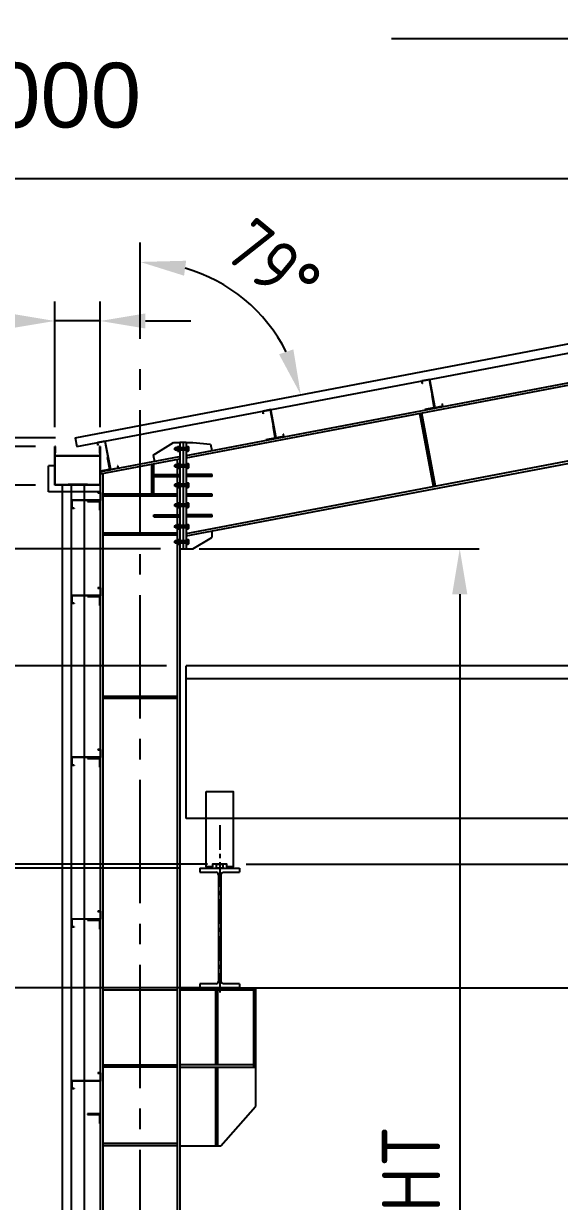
# Model space of a CAD drawing. Header units: millimetres. Extents: x -1055 to 11244, y -20673 to 2560.
# Drawn here: x -879 to -837.6, y 2341.5 to 2432.5 of the extents above; entities that cross this region are included whole.
import ezdxf
from ezdxf.enums import TextEntityAlignment as Align

# ---------------------------------------------------------------- set-up
doc = ezdxf.new("R2010")
doc.units = ezdxf.units.MM
doc.linetypes.add('CENTER2', pattern=[28.575, 19.05, -3.175, 3.175, -3.175])
doc.linetypes.add('PHANTOM2', pattern=[31.75, 15.875, -3.175, 3.175, -3.175, 3.175, -3.175])
doc.layers.add('MAIN-1', color=7, linetype='Continuous')
doc.layers.add('MAIN-2', color=7, linetype='Continuous')
doc.styles.add('ACISOTS', font='isocp.shx')
doc.styles.get("Standard").update_dxf_attribs({"font": 'arial.ttf'})
doc.dimstyles.new('ISO-25', dxfattribs={"dimtxt": 4, "dimasz": 3.5, "dimexe": 1.5, "dimexo": 1.5, "dimgap": 1.5, "dimtad": 1, "dimtxsty": 'Standard', "dimcen": 0, "dimadec": 0, "dimazin": 0, "dimtfac": 1, "dimtmove": 0, "dimatfit": 3, "dimfxl": 1, "dimarcsym": 0})

# ---------------------------------------------------------------- blocks, each defined once
blk = doc.blocks.new('*D27958')
at = {"color": 0, "lineweight": -2}
for p, q in [((-771.496, 2420.492), (-993.363, 2420.492)), ((-991.863, 2253.992), (-991.863, 2416.992)), ((-889.496, 2250.492), (-993.363, 2250.492))]:
    blk.add_line(p, q, dxfattribs=at)
at = {"color": 0}
for points in [[(-991.279, 2416.992), (-992.446, 2416.992), (-991.863, 2420.492)], [(-992.446, 2253.992), (-991.279, 2253.992), (-991.863, 2250.492)]]:
    blk.add_solid(points, dxfattribs=at)
at = {"layer": 'Defpoints', "color": 0}
for p in [(-991.863, 2420.492), (-769.996, 2420.492), (-887.996, 2250.492)]:
    blk.add_point(p, dxfattribs=at)
at = {"color": 0, "insert": (-995.613, 2335.576), "char_height": 4.5, "attachment_point": 5, "rotation": 90, "style": 'ACISOTS'}
blk.add_mtext('17000', dxfattribs=at)
blk = doc.blocks.new('*D27959')
at = {"color": 0, "lineweight": -2}
for p, q in [((-862.596, 2357.962), (-908.351, 2357.962)), ((-906.851, 2354.462), (-906.851, 2253.992)), ((-889.496, 2250.492), (-908.351, 2250.492))]:
    blk.add_line(p, q, dxfattribs=at)
at = {"color": 0}
for points in [[(-906.268, 2354.462), (-907.435, 2354.462), (-906.851, 2357.962)], [(-907.435, 2253.992), (-906.268, 2253.992), (-906.851, 2250.492)]]:
    blk.add_solid(points, dxfattribs=at)
at = {"layer": 'Defpoints', "color": 0}
for p in [(-861.096, 2357.962), (-906.851, 2250.492), (-887.996, 2250.492)]:
    blk.add_point(p, dxfattribs=at)
at = {"color": 0, "insert": (-910.601, 2309.249), "char_height": 4.5, "attachment_point": 5, "rotation": 90, "style": 'ACISOTS'}
blk.add_mtext('10747 TOP OF CRANE BRACKET', dxfattribs=at)
blk = doc.blocks.new('*D27962')
at = {"color": 0, "lineweight": -2}
blk.add_line((-869.996, 2408.124), (-869.996, 2415.574), dxfattribs=at)
blk.add_arc((-869.996, 2401.451), 12.623, 26.71865, 74.06204, dxfattribs=at)
at = {"color": 0}
for points in [[(-866.449, 2414.167), (-866.611, 2413.011), (-869.996, 2414.074)], [(-859.274, 2406.939), (-858.169, 2407.314), (-857.596, 2403.813)]]:
    blk.add_solid(points, dxfattribs=at)
at = {"layer": 'Defpoints', "color": 0}
for p in [(-769.996, 2420.492), (-859.94, 2409.081), (-869.996, 2406.624), (-875.033, 2400.492), (-869.996, 2250.212)]:
    blk.add_point(p, dxfattribs=at)
at = {"color": 0, "insert": (-859.717, 2413.873), "char_height": 4, "attachment_point": 5, "rotation": 320.39034, "style": 'ACISOTS'}
blk.add_mtext('79%%d', dxfattribs=at)
blk = doc.blocks.new('A$7E962F10107A')
for p, q in [((60, 2.5), (60, 225)), ((60, 225), (122.5, 225)), ((62.5, 0), (62.5, 222.5)), ((62.5, 222.5), (120, 222.5)), ((120, 205), (120, 222.5)), ((120, 205), (122.5, 205)), ((122.5, 205), (122.5, 225)), ((0, 0), (0, 20)), ((0, 20), (2.5, 20)), ((0, 0), (62.5, 0)), ((2.5, 20), (2.5, 2.5)), ((2.5, 2.5), (60, 2.5))]:
    blk.add_line(p, q)
blk = doc.blocks.new('A$7E964C333BE')
for p, q in [((0, 0), (0, 1.5)), ((0, 1.5), (2, 1.5)), ((0, 0), (0.12, 0)), ((2, 1.38), (0.12, 1.38)), ((0.12, 0), (0.12, 1.38)), ((2, 1.5), (2, 1.38))]:
    blk.add_line(p, q)
blk = doc.blocks.new('*D27976')
at = {"color": 0, "lineweight": -2}
for p, q in [((-876.533, 2400.492), (-977.503, 2400.492)), ((-976.003, 2253.992), (-976.003, 2396.992)), ((-889.496, 2250.492), (-977.503, 2250.492))]:
    blk.add_line(p, q, dxfattribs=at)
at = {"color": 0}
for points in [[(-975.42, 2396.992), (-976.587, 2396.992), (-976.003, 2400.492)], [(-976.587, 2253.992), (-975.42, 2253.992), (-976.003, 2250.492)]]:
    blk.add_solid(points, dxfattribs=at)
at = {"layer": 'Defpoints', "color": 0}
for p in [(-976.003, 2400.492), (-875.033, 2400.492), (-887.996, 2250.492)]:
    blk.add_point(p, dxfattribs=at)
at = {"color": 0, "insert": (-979.753, 2325.492), "char_height": 4.5, "attachment_point": 5, "rotation": 90, "style": 'ACISOTS'}
blk.add_mtext('15000', dxfattribs=at)
blk = doc.blocks.new('*D27983')
at = {"color": 0, "lineweight": -2}
for p, q in [((-866.897, 2367.228), (-908.314, 2367.228)), ((-906.814, 2360.962), (-906.814, 2364.228)), ((-878.279, 2357.962), (-908.314, 2357.962))]:
    blk.add_line(p, q, dxfattribs=at)
at = {"color": 0}
for points in [[(-906.314, 2364.228), (-907.314, 2364.228), (-906.814, 2367.228)], [(-907.314, 2360.962), (-906.314, 2360.962), (-906.814, 2357.962)]]:
    blk.add_solid(points, dxfattribs=at)
at = {"layer": 'Defpoints', "color": 0}
for p in [(-906.814, 2367.228), (-865.397, 2367.228), (-876.779, 2357.962)]:
    blk.add_point(p, dxfattribs=at)
at = {"color": 0, "insert": (-910.441, 2362.567), "char_height": 4.25, "attachment_point": 5, "rotation": 90, "style": 'ACISOTS'}
blk.add_mtext('927', dxfattribs=at)
blk = doc.blocks.new('*D27984')
at = {"color": 0, "lineweight": -2}
for p, q in [((-920.239, 2391.895), (-920.239, 2418.114)), ((-868.436, 2391.895), (-921.739, 2391.895)), ((-920.239, 2371.028), (-920.239, 2388.395)), ((-865.909, 2367.528), (-921.739, 2367.528))]:
    blk.add_line(p, q, dxfattribs=at)
at = {"color": 0}
for points in [[(-919.655, 2388.395), (-920.822, 2388.395), (-920.239, 2391.895)], [(-920.822, 2371.028), (-919.655, 2371.028), (-920.239, 2367.528)]]:
    blk.add_solid(points, dxfattribs=at)
at = {"layer": 'Defpoints', "color": 0}
for p in [(-920.239, 2391.895), (-866.936, 2391.895), (-864.409, 2367.528)]:
    blk.add_point(p, dxfattribs=at)
at = {"color": 0, "insert": (-923.989, 2410.707), "char_height": 4.5, "attachment_point": 5, "rotation": 90, "style": 'ACISOTS'}
blk.add_mtext('2437', dxfattribs=at)
blk = doc.blocks.new('A$7E9618111B23AC')
at = {"layer": 'MAIN-1'}
for p, q in [((0, 14.5), (3.6, 16)), ((0, 14.5), (0.5, 14.7)), ((0, 1.5), (0, 14.5)), ((0.5, 1.3), (0, 1.5)), ((3.6, 0), (0, 1.5)), ((0.5, 14.7), (1, 14.9)), ((1, 1.1), (0.5, 1.3)), ((1, 14.9), (1.5, 15.1)), ((1.5, 0.9), (1, 1.1)), ((1.5, 15.1), (1.9, 15.2)), ((1.9, 0.8), (1.5, 0.9)), ((1.9, 15.2), (2.4, 15.3)), ((2.4, 0.7), (1.9, 0.8)), ((2.4, 15.3), (2.8, 15.4)), ((2.8, 0.6), (2.4, 0.7)), ((2.8, 15.4), (3.3, 15.4)), ((3.3, 0.6), (2.8, 0.6)), ((3.3, 15.4), (3.7, 15.5)), ((3.7, 0.5), (3.3, 0.6)), ((31, 16), (3.6, 16)), ((3.6, 0), (31, 0)), ((3.7, 15.5), (4.1, 15.5)), ((4.1, 0.5), (3.7, 0.5)), ((4.1, 15.5), (4.5, 15.5)), ((4.5, 0.5), (4.1, 0.5)), ((4.5, 15.5), (5, 15.5)), ((5, 0.5), (4.5, 0.5)), ((5, 15.5), (5.4, 15.4)), ((5.4, 0.6), (5, 0.5)), ((5.4, 15.4), (5.8, 15.4)), ((5.8, 0.6), (5.4, 0.6)), ((5.8, 15.4), (6.3, 15.3)), ((6.3, 0.7), (5.8, 0.6)), ((6.3, 15.3), (6.7, 15.2)), ((6.7, 0.8), (6.3, 0.7)), ((6.7, 15.2), (7.2, 15.1)), ((7.2, 0.9), (6.7, 0.8)), ((7.2, 15.1), (7.7, 14.9)), ((7.7, 1.1), (7.2, 0.9)), ((7.7, 14.9), (8.1, 14.7)), ((8.1, 1.3), (7.7, 1.1)), ((8.1, 14.7), (8.7, 14.5)), ((8.7, 1.5), (8.1, 1.3)), ((8.7, 14.5), (9.7, 14.7)), ((8.7, 1.5), (8.7, 14.5)), ((9.7, 1.3), (8.7, 1.5)), ((9.7, 14.7), (10.7, 14.9)), ((10.7, 1.1), (9.7, 1.3)), ((10.7, 14.9), (11.6, 15.1)), ((11.6, 0.9), (10.7, 1.1)), ((11.6, 15.1), (12.6, 15.2)), ((12.6, 0.8), (11.6, 0.9)), ((12.6, 15.2), (13.5, 15.3)), ((13.5, 0.7), (12.6, 0.8)), ((13.5, 15.3), (14.3, 15.4)), ((14.3, 0.6), (13.5, 0.7)), ((14.3, 15.4), (15.2, 15.4)), ((15.2, 0.6), (14.3, 0.6)), ((15.2, 15.4), (16, 15.5)), ((16, 0.5), (15.2, 0.6)), ((16, 15.5), (16.9, 15.5)), ((16.9, 0.5), (16, 0.5)), ((16.9, 15.5), (17.7, 15.5)), ((17.7, 0.5), (16.9, 0.5)), ((17.7, 15.5), (18.6, 15.5)), ((18.6, 0.5), (17.7, 0.5)), ((18.6, 15.5), (19.4, 15.4)), ((19.4, 0.6), (18.6, 0.5)), ((19.4, 15.4), (20.3, 15.4)), ((20.3, 0.6), (19.4, 0.6)), ((20.3, 15.4), (21.2, 15.3)), ((21.2, 0.7), (20.3, 0.6)), ((21.2, 15.3), (22.1, 15.2)), ((22.1, 0.8), (21.2, 0.7)), ((22.1, 15.2), (23, 15.1)), ((23, 0.9), (22.1, 0.8)), ((23, 15.1), (24, 14.9)), ((24, 1.1), (23, 0.9)), ((24, 14.9), (25, 14.7)), ((25, 1.3), (24, 1.1)), ((25, 14.7), (26, 14.5)), ((26, 1.5), (25, 1.3)), ((26, 14.5), (26.5, 14.7)), ((26, 1.5), (26, 14.5)), ((26.5, 1.3), (26, 1.5)), ((26.5, 14.7), (27, 14.9)), ((27, 1.1), (26.5, 1.3)), ((27, 14.9), (27.5, 15.1)), ((27.5, 0.9), (27, 1.1)), ((27.5, 15.1), (27.9, 15.2)), ((27.9, 0.8), (27.5, 0.9)), ((27.9, 15.2), (28.4, 15.3)), ((28.4, 0.7), (27.9, 0.8)), ((28.4, 15.3), (28.8, 15.4)), ((28.8, 0.6), (28.4, 0.7)), ((28.8, 15.4), (29.2, 15.4)), ((29.2, 0.6), (28.8, 0.6)), ((29.2, 15.4), (29.7, 15.5)), ((29.7, 0.5), (29.2, 0.6)), ((29.7, 15.5), (30.1, 15.5)), ((30.1, 0.5), (29.7, 0.5)), ((30.1, 15.5), (30.5, 15.5)), ((30.5, 0.5), (30.1, 0.5)), ((30.5, 15.5), (30.9, 15.5)), ((30.9, 0.5), (30.5, 0.5)), ((30.9, 15.5), (31.4, 15.4)), ((31.4, 0.6), (30.9, 0.5)), ((31, 16), (34.6, 14.5)), ((34.6, 1.5), (31, 0)), ((31.4, 15.4), (31.8, 15.4)), ((31.8, 0.6), (31.4, 0.6)), ((31.8, 15.4), (32.2, 15.3)), ((32.2, 0.7), (31.8, 0.6)), ((32.2, 15.3), (32.7, 15.2)), ((32.7, 0.8), (32.2, 0.7)), ((32.7, 15.2), (33.2, 15.1)), ((33.2, 0.9), (32.7, 0.8)), ((33.2, 15.1), (33.6, 14.9)), ((33.6, 1.1), (33.2, 0.9)), ((33.6, 14.9), (34.1, 14.7)), ((34.1, 1.3), (33.6, 1.1)), ((34.1, 14.7), (34.6, 14.5)), ((34.6, 1.5), (34.1, 1.3)), ((34.6, 1.5), (34.6, 14.5))]:
    blk.add_line(p, q, dxfattribs=at)
at = {"layer": 'MAIN-2'}
for p, q in [((0.5, 14.7), (0, 14.5)), ((0, 1.5), (0.5, 1.3)), ((1, 14.9), (0.5, 14.7)), ((0.5, 1.3), (1, 1.1)), ((1.5, 15.1), (1, 14.9)), ((1, 1.1), (1.5, 0.9)), ((1.9, 15.2), (1.5, 15.1)), ((1.5, 0.9), (1.9, 0.8)), ((2.4, 15.3), (1.9, 15.2)), ((1.9, 0.8), (2.4, 0.7)), ((2.8, 15.4), (2.4, 15.3)), ((2.4, 0.7), (2.8, 0.6)), ((3.3, 15.4), (2.8, 15.4)), ((2.8, 0.6), (3.3, 0.6)), ((3.7, 15.5), (3.3, 15.4)), ((3.3, 0.6), (3.7, 0.5)), ((4.1, 15.5), (3.7, 15.5)), ((3.7, 0.5), (4.1, 0.5)), ((4.5, 15.5), (4.1, 15.5)), ((4.1, 0.5), (4.5, 0.5)), ((5, 15.5), (4.5, 15.5)), ((4.5, 0.5), (5, 0.5)), ((5.4, 15.4), (5, 15.5)), ((5, 0.5), (5.4, 0.6)), ((5.8, 15.4), (5.4, 15.4)), ((5.4, 0.6), (5.8, 0.6)), ((6.3, 15.3), (5.8, 15.4)), ((5.8, 0.6), (6.3, 0.7)), ((6.7, 15.2), (6.3, 15.3)), ((6.3, 0.7), (6.7, 0.8)), ((7.2, 15.1), (6.7, 15.2)), ((6.7, 0.8), (7.2, 0.9)), ((7.7, 14.9), (7.2, 15.1)), ((7.2, 0.9), (7.7, 1.1)), ((8.7, 14.6), (7.3, 16)), ((7.3, 0), (8.7, 1.4)), ((8.1, 14.7), (7.7, 14.9)), ((7.7, 1.1), (8.1, 1.3)), ((8.7, 14.5), (8.1, 14.7)), ((8.1, 1.3), (8.7, 1.5)), ((9.7, 14.7), (8.7, 14.5)), ((26, 14.6), (8.7, 14.6)), ((8.7, 1.4), (8.7, 14.6)), ((8.7, 14.6), (26, 14.6)), ((8.7, 1.5), (8.7, 14.5)), ((8.7, 1.5), (9.7, 1.3)), ((26, 1.4), (8.7, 1.4)), ((8.7, 1.4), (26, 1.4)), ((10.7, 14.9), (9.7, 14.7)), ((9.7, 1.3), (10.7, 1.1)), ((11.6, 15.1), (10.7, 14.9)), ((10.7, 1.1), (11.6, 0.9)), ((12.6, 15.2), (11.6, 15.1)), ((11.6, 0.9), (12.6, 0.8)), ((13.5, 15.3), (12.6, 15.2)), ((12.6, 0.8), (13.5, 0.7)), ((14.3, 15.4), (13.5, 15.3)), ((13.5, 0.7), (14.3, 0.6)), ((15.2, 15.4), (14.3, 15.4)), ((14.3, 0.6), (15.2, 0.6)), ((16, 15.5), (15.2, 15.4)), ((15.2, 0.6), (16, 0.5)), ((16.9, 15.5), (16, 15.5)), ((16, 0.5), (16.9, 0.5)), ((17.7, 15.5), (16.9, 15.5)), ((16.9, 0.5), (17.7, 0.5)), ((18.6, 15.5), (17.7, 15.5)), ((17.7, 0.5), (18.6, 0.5)), ((19.4, 15.4), (18.6, 15.5)), ((18.6, 0.5), (19.4, 0.6)), ((20.3, 15.4), (19.4, 15.4)), ((19.4, 0.6), (20.3, 0.6)), ((21.2, 15.3), (20.3, 15.4)), ((20.3, 0.6), (21.2, 0.7)), ((22.1, 15.2), (21.2, 15.3)), ((21.2, 0.7), (22.1, 0.8)), ((23, 15.1), (22.1, 15.2)), ((22.1, 0.8), (23, 0.9)), ((24, 14.9), (23, 15.1)), ((23, 0.9), (24, 1.1)), ((25, 14.7), (24, 14.9)), ((24, 1.1), (25, 1.3)), ((26, 14.5), (25, 14.7)), ((25, 1.3), (26, 1.5)), ((27.3, 16), (26, 14.6)), ((26.5, 14.7), (26, 14.5)), ((26, 14.6), (26, 1.4)), ((26, 1.5), (26, 14.5)), ((26, 1.5), (26.5, 1.3)), ((26, 1.4), (27.3, 0)), ((27, 14.9), (26.5, 14.7)), ((26.5, 1.3), (27, 1.1)), ((27.5, 15.1), (27, 14.9)), ((27, 1.1), (27.5, 0.9)), ((27.9, 15.2), (27.5, 15.1)), ((27.5, 0.9), (27.9, 0.8)), ((28.4, 15.3), (27.9, 15.2)), ((27.9, 0.8), (28.4, 0.7)), ((28.8, 15.4), (28.4, 15.3)), ((28.4, 0.7), (28.8, 0.6)), ((29.2, 15.4), (28.8, 15.4)), ((28.8, 0.6), (29.2, 0.6)), ((29.7, 15.5), (29.2, 15.4)), ((29.2, 0.6), (29.7, 0.5)), ((30.1, 15.5), (29.7, 15.5)), ((29.7, 0.5), (30.1, 0.5)), ((30.5, 15.5), (30.1, 15.5)), ((30.1, 0.5), (30.5, 0.5)), ((30.9, 15.5), (30.5, 15.5)), ((30.5, 0.5), (30.9, 0.5)), ((31.4, 15.4), (30.9, 15.5)), ((30.9, 0.5), (31.4, 0.6)), ((31.8, 15.4), (31.4, 15.4)), ((31.4, 0.6), (31.8, 0.6)), ((32.2, 15.3), (31.8, 15.4)), ((31.8, 0.6), (32.2, 0.7)), ((32.7, 15.2), (32.2, 15.3)), ((32.2, 0.7), (32.7, 0.8)), ((33.2, 15.1), (32.7, 15.2)), ((32.7, 0.8), (33.2, 0.9)), ((33.6, 14.9), (33.2, 15.1)), ((33.2, 0.9), (33.6, 1.1)), ((34.1, 14.7), (33.6, 14.9)), ((33.6, 1.1), (34.1, 1.3)), ((34.6, 14.5), (34.1, 14.7)), ((34.1, 1.3), (34.6, 1.5))]:
    blk.add_line(p, q, dxfattribs=at)
blk = doc.blocks.new('A$7E9618112B2D312')
at = {"layer": 'MAIN-1'}
for p, q in [((0, 32.3), (1.3, 34.6)), ((0, 32.3), (0, 30.3)), ((0, 30.7), (0.1, 31.1)), ((0, 30.3), (0, 30.7)), ((0, 30.3), (0, 17.3)), ((0, 29.9), (0, 30.3)), ((0.1, 29.5), (0, 29.9)), ((0, 18.2), (0.1, 19)), ((0, 17.3), (0, 18.2)), ((0, 16.5), (0, 17.3)), ((0, 17.3), (0, 4.3)), ((0.1, 15.7), (0, 16.5)), ((0, 4.7), (0.1, 5.2)), ((0, 4.3), (0, 4.7)), ((0, 4.3), (0, 2.3)), ((0, 3.9), (0, 4.3)), ((0.1, 3.5), (0, 3.9)), ((1.3, 0), (0, 2.3)), ((0.1, 31.6), (0.2, 32)), ((0.1, 31.1), (0.1, 31.6)), ((0.1, 29.1), (0.1, 29.5)), ((0.2, 28.6), (0.1, 29.1)), ((0.1, 19.8), (0.2, 20.6)), ((0.1, 19), (0.1, 19.8)), ((0.1, 14.8), (0.1, 15.7)), ((0.2, 14), (0.1, 14.8)), ((0.1, 5.6), (0.2, 6)), ((0.1, 5.2), (0.1, 5.6)), ((0.1, 3.1), (0.1, 3.5)), ((0.2, 2.7), (0.1, 3.1)), ((0.2, 32), (0.3, 32.4)), ((0.3, 28.2), (0.2, 28.6)), ((0.2, 20.6), (0.3, 21.5)), ((0.3, 13.1), (0.2, 14)), ((0.2, 6), (0.3, 6.4)), ((0.3, 2.2), (0.2, 2.7)), ((0.3, 32.4), (0.5, 32.8)), ((0.5, 27.8), (0.3, 28.2)), ((0.3, 21.5), (0.5, 22.3)), ((0.5, 12.3), (0.3, 13.1)), ((0.3, 6.4), (0.5, 6.8)), ((0.5, 1.8), (0.3, 2.2)), ((0.5, 32.8), (0.6, 33.3)), ((0.6, 27.4), (0.5, 27.8)), ((0.5, 22.3), (0.6, 23.2)), ((0.6, 11.4), (0.5, 12.3)), ((0.5, 6.8), (0.6, 7.3)), ((0.6, 1.4), (0.5, 1.8)), ((0.6, 33.3), (0.8, 33.7)), ((0.8, 26.9), (0.6, 27.4)), ((0.6, 23.2), (0.8, 24.1)), ((0.8, 10.5), (0.6, 11.4)), ((0.6, 7.3), (0.8, 7.7)), ((0.8, 0.9), (0.6, 1.4)), ((0.8, 33.7), (1.1, 34.2)), ((1.1, 26.5), (0.8, 26.9)), ((0.8, 24.1), (1.1, 25)), ((1.1, 9.6), (0.8, 10.5)), ((0.8, 7.7), (1.1, 8.2)), ((1.1, 0.5), (0.8, 0.9)), ((1.1, 34.2), (1.3, 34.6)), ((1.3, 26), (1.1, 26.5)), ((1.1, 25), (1.3, 26)), ((1.3, 8.7), (1.1, 9.6)), ((1.1, 8.2), (1.3, 8.7)), ((1.3, 0), (1.1, 0.5)), ((11.7, 34.6), (1.3, 34.6)), ((11.7, 26), (1.3, 26)), ((11.7, 8.7), (1.3, 8.7)), ((11.7, 0), (1.3, 0)), ((11.7, 26), (11.7, 34.6)), ((12.4, 31.4), (11.7, 32.1)), ((11.7, 8.7), (11.7, 26)), ((11.7, 0), (11.7, 8.7)), ((11.7, 2.5), (12.4, 3.2)), ((12.5, 31.4), (12.4, 31.4)), ((12.4, 31.4), (12.4, 3.2)), ((12.4, 3.2), (12.5, 3.2)), ((12.5, 31.4), (12.5, 3.2)), ((13.6, 27.3), (13.3, 27.3)), ((13.3, 27.3), (13.3, 17.3)), ((13.3, 17.3), (13.3, 7.3)), ((13.3, 7.3), (13.6, 7.3)), ((15, 26), (13.6, 27.3)), ((13.6, 27.3), (13.6, 7.3)), ((13.6, 7.3), (15, 8.7)), ((101.1, 27.3), (15, 27.3)), ((15, 27.3), (15, 7.3)), ((15, 7.3), (101.1, 7.3)), ((102.5, 26), (101.1, 27.3)), ((101.1, 27.3), (101.1, 7.3)), ((101.1, 7.3), (102.5, 8.7)), ((102.5, 26), (102.5, 8.7))]:
    blk.add_line(p, q, dxfattribs=at)
for centre, start, end in [((13.3, 28.1), 180.00002, 270.00002), ((13.3, 6.5), 89.99998, 179.99998)]:
    blk.add_arc(centre, 0.8, start, end, dxfattribs=at)
at = {"layer": 'MAIN-2'}
for p, q in [((0.1, 31.1), (0, 30.7)), ((0, 30.7), (0, 30.3)), ((0, 30.3), (0, 29.9)), ((0, 29.9), (0.1, 29.5)), ((0.1, 19), (0, 18.2)), ((0, 18.2), (0, 17.3)), ((0, 17.3), (0, 16.5)), ((0, 16.5), (0.1, 15.7)), ((0.1, 5.2), (0, 4.7)), ((0, 4.7), (0, 4.3)), ((0, 4.3), (0, 3.9)), ((0, 3.9), (0.1, 3.5)), ((0.2, 32), (0.1, 31.6)), ((0.1, 31.6), (0.1, 31.1)), ((0.1, 29.5), (0.1, 29.1)), ((0.1, 29.1), (0.2, 28.6)), ((0.2, 20.6), (0.1, 19.8)), ((0.1, 19.8), (0.1, 19)), ((0.1, 15.7), (0.1, 14.8)), ((0.1, 14.8), (0.2, 14)), ((0.2, 6), (0.1, 5.6)), ((0.1, 5.6), (0.1, 5.2)), ((0.1, 3.5), (0.1, 3.1)), ((0.1, 3.1), (0.2, 2.7)), ((0.3, 32.4), (0.2, 32)), ((0.2, 28.6), (0.3, 28.2)), ((0.3, 21.5), (0.2, 20.6)), ((0.2, 14), (0.3, 13.1)), ((0.3, 6.4), (0.2, 6)), ((0.2, 2.7), (0.3, 2.2)), ((0.5, 32.8), (0.3, 32.4)), ((0.3, 28.2), (0.5, 27.8)), ((0.5, 22.3), (0.3, 21.5)), ((0.3, 13.1), (0.5, 12.3)), ((0.5, 6.8), (0.3, 6.4)), ((0.3, 2.2), (0.5, 1.8)), ((0.6, 33.3), (0.5, 32.8)), ((0.5, 27.8), (0.6, 27.4)), ((0.6, 23.2), (0.5, 22.3)), ((0.5, 12.3), (0.6, 11.4)), ((0.6, 7.3), (0.5, 6.8)), ((0.5, 1.8), (0.6, 1.4)), ((0.8, 33.7), (0.6, 33.3)), ((0.6, 27.4), (0.8, 26.9)), ((0.8, 24.1), (0.6, 23.2)), ((0.6, 11.4), (0.8, 10.5)), ((0.8, 7.7), (0.6, 7.3)), ((0.6, 1.4), (0.8, 0.9)), ((1.1, 34.2), (0.8, 33.7)), ((0.8, 26.9), (1.1, 26.5)), ((1.1, 25), (0.8, 24.1)), ((0.8, 10.5), (1.1, 9.6)), ((1.1, 8.2), (0.8, 7.7)), ((0.8, 0.9), (1.1, 0.5)), ((1.3, 34.6), (1.1, 34.2)), ((1.1, 26.5), (1.3, 26)), ((1.3, 26), (1.1, 25)), ((1.1, 9.6), (1.3, 8.7)), ((1.3, 8.7), (1.1, 8.2)), ((1.1, 0.5), (1.3, 0)), ((11.7, 26), (1.3, 26)), ((11.7, 8.7), (1.3, 8.7)), ((12.4, 3.2), (12.4, 31.4)), ((13.3, 17.3), (13.3, 27.3)), ((13.3, 7.3), (13.3, 17.3)), ((13.6, 7.3), (13.6, 27.3)), ((101.1, 7.3), (101.1, 27.3))]:
    blk.add_line(p, q, dxfattribs=at)
blk = doc.blocks.new('A$7E9618112DD2D8')
for points in [[(15.6, 0), (12.5, 0), (12.5, 37), (15.6, 37)], [(68.8, 0), (65.6, 0), (65.6, 37), (68.8, 37)]]:
    blk.add_lwpolyline(points, close=True)
blk.add_blockref('A$7E9618112B2D312', (0, 1.2))
at = {"rotation": 90}
blk.add_blockref('A$7E9618111B23AC', (84.8, 1.2), dxfattribs=at)
blk = doc.blocks.new('A$7E96199382A383')
at = {"color": 3, "linetype": 'CENTER2', "ltscale": 0.25}
blk.add_line((1.209, 0.185), (0, 0.185), dxfattribs=at)
at = {"xscale": 0.01, "yscale": 0.01, "zscale": 0.01}
blk.add_blockref('A$7E9618112DD2D8', (0.092, 0), dxfattribs=at)
blk = doc.blocks.new('*D27985')
at = {"color": 0, "lineweight": -2}
for p, q in [((-865.436, 2391.895), (-843.82, 2391.895)), ((-845.32, 2388.395), (-845.32, 2254.792)), ((-865.24, 2251.292), (-843.82, 2251.292))]:
    blk.add_line(p, q, dxfattribs=at)
at = {"color": 0}
for points in [[(-844.736, 2388.395), (-845.903, 2388.395), (-845.32, 2391.895)], [(-845.903, 2254.792), (-844.736, 2254.792), (-845.32, 2251.292)]]:
    blk.add_solid(points, dxfattribs=at)
at = {"layer": 'Defpoints', "color": 0}
for p in [(-866.936, 2391.895), (-866.74, 2251.292), (-845.32, 2251.292)]:
    blk.add_point(p, dxfattribs=at)
at = {"color": 0, "insert": (-849.078, 2321.217), "char_height": 4.5, "attachment_point": 5, "rotation": 90, "style": 'ACISOTS'}
blk.add_mtext('14060 CLEAR HEIGHT', dxfattribs=at)
blk = doc.blocks.new('*D27988')
at = {"color": 0, "lineweight": -2}
for p, q in [((-867.96, 2382.858), (-949.047, 2382.858)), ((-947.547, 2253.992), (-947.547, 2379.358)), ((-955.466, 2250.492), (-946.047, 2250.492))]:
    blk.add_line(p, q, dxfattribs=at)
at = {"color": 0}
for points in [[(-946.963, 2379.358), (-948.13, 2379.358), (-947.547, 2382.858)], [(-948.13, 2253.992), (-946.963, 2253.992), (-947.547, 2250.492)]]:
    blk.add_solid(points, dxfattribs=at)
at = {"layer": 'Defpoints', "color": 0}
for p in [(-947.547, 2382.858), (-866.46, 2382.858), (-956.966, 2250.492)]:
    blk.add_point(p, dxfattribs=at)
at = {"color": 0, "insert": (-951.297, 2316.742), "char_height": 4.5, "attachment_point": 5, "rotation": 90, "style": 'ACISOTS'}
blk.add_mtext('13237 TOP OF CRANE', dxfattribs=at)
blk = doc.blocks.new('*D27989')
at = {"color": 0, "lineweight": -2}
for p, q in [((-947.547, 2391.895), (-947.547, 2431.852)), ((-947.547, 2395.395), (-947.547, 2398.895)), ((-868.436, 2391.895), (-949.047, 2391.895)), ((-947.547, 2382.858), (-947.547, 2391.895)), ((-867.96, 2382.858), (-949.047, 2382.858)), ((-947.547, 2379.358), (-947.547, 2375.858))]:
    blk.add_line(p, q, dxfattribs=at)
at = {"color": 0}
for points in [[(-948.13, 2395.395), (-946.963, 2395.395), (-947.547, 2391.895)], [(-946.963, 2379.358), (-948.13, 2379.358), (-947.547, 2382.858)]]:
    blk.add_solid(points, dxfattribs=at)
at = {"layer": 'Defpoints', "color": 0}
for p in [(-947.547, 2391.895), (-866.936, 2391.895), (-866.46, 2382.858)]:
    blk.add_point(p, dxfattribs=at)
at = {"color": 0, "insert": (-955.047, 2415.397), "char_height": 4.5, "attachment_point": 5, "rotation": 90, "style": 'ACISOTS'}
blk.add_mtext('904\\PCLEARANCE', dxfattribs=at)
blk = doc.blocks.new('*D27997')
at = {"color": 0, "lineweight": -2}
for p, q in [((-892.026, 2382.802), (-931.703, 2382.802)), ((-930.203, 2379.302), (-930.203, 2371.028)), ((-865.909, 2367.528), (-931.703, 2367.528)), ((-930.203, 2367.528), (-930.203, 2344.563))]:
    blk.add_line(p, q, dxfattribs=at)
at = {"color": 0}
for points in [[(-929.62, 2379.302), (-930.786, 2379.302), (-930.203, 2382.802)], [(-930.786, 2371.028), (-929.62, 2371.028), (-930.203, 2367.528)]]:
    blk.add_solid(points, dxfattribs=at)
at = {"layer": 'Defpoints', "color": 0}
for p in [(-890.526, 2382.802), (-930.203, 2367.528), (-864.409, 2367.528)]:
    blk.add_point(p, dxfattribs=at)
at = {"color": 0, "insert": (-937.703, 2354.268), "char_height": 4.5, "attachment_point": 5, "rotation": 90, "style": 'ACISOTS'}
blk.add_mtext('1527\\PCRANE', dxfattribs=at)
blk = doc.blocks.new('*D27998')
at = {"color": 0, "lineweight": -2}
for p, q in [((-865.909, 2367.528), (-921.739, 2367.528)), ((-920.239, 2253.992), (-920.239, 2364.028)), ((-889.496, 2250.492), (-921.739, 2250.492))]:
    blk.add_line(p, q, dxfattribs=at)
at = {"color": 0}
for points in [[(-919.655, 2364.028), (-920.822, 2364.028), (-920.239, 2367.528)], [(-920.822, 2253.992), (-919.655, 2253.992), (-920.239, 2250.492)]]:
    blk.add_solid(points, dxfattribs=at)
at = {"layer": 'Defpoints', "color": 0}
for p in [(-920.239, 2367.528), (-864.409, 2367.528), (-887.996, 2250.492)]:
    blk.add_point(p, dxfattribs=at)
at = {"color": 0, "insert": (-923.989, 2309.01), "char_height": 4.5, "attachment_point": 5, "rotation": 90, "style": 'ACISOTS'}
blk.add_mtext('11704 TOP OF RAIL', dxfattribs=at)
blk = doc.blocks.new('*D28000')
at = {"color": 0, "lineweight": -2}
for p, q in [((-821.499, 2371.028), (-821.499, 2374.528)), ((-861.809, 2367.528), (-819.999, 2367.528)), ((-821.499, 2360.548), (-821.499, 2367.528)), ((-809.768, 2360.548), (-822.999, 2360.548)), ((-821.499, 2360.548), (-821.499, 2342.025)), ((-821.499, 2357.048), (-821.499, 2353.548))]:
    blk.add_line(p, q, dxfattribs=at)
at = {"color": 0}
for points in [[(-822.083, 2371.028), (-820.916, 2371.028), (-821.499, 2367.528)], [(-820.916, 2357.048), (-822.083, 2357.048), (-821.499, 2360.548)]]:
    blk.add_solid(points, dxfattribs=at)
at = {"layer": 'Defpoints', "color": 0}
for p in [(-863.309, 2367.528), (-821.499, 2367.528), (-808.268, 2360.548)]:
    blk.add_point(p, dxfattribs=at)
at = {"color": 0, "insert": (-825.249, 2347.717), "char_height": 4.5, "attachment_point": 5, "rotation": 90, "style": 'ACISOTS'}
blk.add_mtext('698', dxfattribs=at)
blk = doc.blocks.new('*D28011')
at = {"color": 0, "lineweight": -2}
for p, q in [((-906.876, 2371.028), (-906.876, 2382.482)), ((-864.809, 2367.528), (-908.376, 2367.528)), ((-866.897, 2367.228), (-908.376, 2367.228)), ((-906.876, 2367.228), (-906.876, 2367.528)), ((-906.876, 2363.728), (-906.876, 2360.228))]:
    blk.add_line(p, q, dxfattribs=at)
at = {"color": 0}
for points in [[(-907.459, 2371.028), (-906.293, 2371.028), (-906.876, 2367.528)], [(-906.293, 2363.728), (-907.459, 2363.728), (-906.876, 2367.228)]]:
    blk.add_solid(points, dxfattribs=at)
at = {"layer": 'Defpoints', "color": 0}
for p in [(-906.876, 2367.528), (-865.397, 2367.228), (-863.309, 2367.528)]:
    blk.add_point(p, dxfattribs=at)
at = {"color": 0, "insert": (-910.626, 2378.505), "char_height": 4.5, "attachment_point": 5, "rotation": 90, "style": 'ACISOTS'}
blk.add_mtext('30', dxfattribs=at)
blk = doc.blocks.new('*D28839')
at = {"color": 0, "lineweight": -2}
for p, q in [((-903.401, 2399.817), (-903.401, 2417.92)), ((-903.401, 2403.317), (-903.401, 2406.817)), ((-878.09, 2399.817), (-904.901, 2399.817)), ((-903.401, 2399.817), (-903.401, 2396.815)), ((-878.09, 2396.815), (-904.901, 2396.815)), ((-903.401, 2393.315), (-903.401, 2389.815))]:
    blk.add_line(p, q, dxfattribs=at)
at = {"color": 0}
for points in [[(-903.984, 2403.317), (-902.818, 2403.317), (-903.401, 2399.817)], [(-902.818, 2393.315), (-903.984, 2393.315), (-903.401, 2396.815)]]:
    blk.add_solid(points, dxfattribs=at)
at = {"layer": 'Defpoints', "color": 0}
for p in [(-876.59, 2399.817), (-903.401, 2396.815), (-876.59, 2396.815)]:
    blk.add_point(p, dxfattribs=at)
at = {"color": 0, "insert": (-907.151, 2412.369), "char_height": 4.5, "attachment_point": 5, "rotation": 90, "style": 'ACISOTS'}
blk.add_mtext('300', dxfattribs=at)
blk = doc.blocks.new('*D28840')
at = {"color": 0, "lineweight": -2}
for p, q in [((-876.59, 2401.317), (-876.59, 2411.013)), ((-873.09, 2401.298), (-873.09, 2411.013)), ((-880.09, 2409.513), (-894.694, 2409.513)), ((-873.09, 2409.513), (-876.59, 2409.513)), ((-869.59, 2409.513), (-866.09, 2409.513))]:
    blk.add_line(p, q, dxfattribs=at)
at = {"color": 0}
for points in [[(-880.09, 2408.929), (-880.09, 2410.096), (-876.59, 2409.513)], [(-869.59, 2410.096), (-869.59, 2408.929), (-873.09, 2409.513)]]:
    blk.add_solid(points, dxfattribs=at)
at = {"layer": 'Defpoints', "color": 0}
for p in [(-876.59, 2409.513), (-876.59, 2399.817), (-873.09, 2399.798)]:
    blk.add_point(p, dxfattribs=at)
at = {"color": 0, "insert": (-889.142, 2413.263), "char_height": 4.5, "attachment_point": 5, "style": 'ACISOTS'}
blk.add_mtext('350', dxfattribs=at)
blk = doc.blocks.new('A$7E9A9D32B3B5')
at = {"color": 4}
for p, q in [((0, 926.6), (307.7, 926.6)), ((0, 926.6), (0, 894.6)), ((307.7, 926.6), (307.7, 894.6)), ((0, 894.6), (125, 894.6)), ((144.1, 875.5), (144.1, 51.1)), ((163.6, 875.5), (163.6, 51.1)), ((182.7, 894.6), (307.7, 894.6)), ((0, 32), (0, 0)), ((125, 32), (0, 32)), ((307.7, 0), (0, 0)), ((307.7, 32), (182.7, 32)), ((307.7, 32), (307.7, 0))]:
    blk.add_line(p, q, dxfattribs=at)
for centre, start, end in [((125, 875.5), 0, 90), ((125, 51.1), 270, 0)]:
    blk.add_arc(centre, 19.1, start, end, dxfattribs=at)
at = {"color": 4, "extrusion": (0, 0, -1)}
for centre, start, end in [((-182.7, 875.5), 0, 90), ((-182.7, 51.1), 270, 0)]:
    blk.add_arc(centre, 19.1, start, end, dxfattribs=at)
blk = doc.blocks.new('A$7E9A9D3A342C2')
at = {"color": 6}
for p, q in [((0, 0), (0, 11.8)), ((192.928, 11.8), (0, 11.8)), ((192.928, 10.8), (0, 10.8)), ((192.928, 0), (0, 0))]:
    blk.add_line(p, q, dxfattribs=at)

msp = doc.modelspace()

# ---------------------------------------------------------------- linework, layer by layer
at = {"color": 2}
for p, q in [((-875.032569, 2400.49247), (-769.996435, 2420.492496)), ((-874.901633, 2399.804825), (-769.996435, 2419.779919)), ((-866.435735, 2399.126399), (-770.246435, 2417.441891)), ((-866.435735, 2398.932476), (-770.246435, 2417.247968)), ((-866.435735, 2393.08894), (-770.246435, 2411.404432)), ((-866.435735, 2392.895017), (-770.246435, 2411.210509)), ((-873.057135, 2397.865612), (-866.965663, 2399.025495)), ((-873.057135, 2397.702738), (-866.935735, 2398.868319)), ((-864.180735, 2357.78947), (-864.180735, 2352.01407)), ((-864.020735, 2357.78947), (-864.020735, 2352.01407))]:
    msp.add_line(p, q, dxfattribs=at)
at = {"color": 3, "linetype": 'CENTER2', "ltscale": 0.5}
msp.add_line((-869.996435, 2250.211607), (-869.996435, 2406.623912), dxfattribs=at)
for p, q in [((-847.338556, 2396.725251), (-848.412299, 2402.364335)), ((-847.18138, 2396.755179), (-848.255123, 2402.394263)), ((-876.590299, 2396.815205), (-876.590299, 2399.816774)), ((-876.540299, 2399.816774), (-876.590299, 2399.816774)), ((-876.565299, 2396.840205), (-876.565299, 2399.791774)), ((-876.540299, 2399.316774), (-876.540299, 2399.816774)), ((-875.032569, 2400.49247), (-874.901633, 2399.804825)), ((-873.090103, 2399.798376), (-873.140103, 2399.798376)), ((-873.140103, 2399.798376), (-873.140103, 2399.298376)), ((-873.115103, 2399.773376), (-873.115103, 2396.840205)), ((-873.090103, 2399.798376), (-873.090103, 2396.815205)), ((-868.993961, 2399.143375), (-867.435735, 2400.126399)), ((-867.435735, 2400.126399), (-866.935735, 2400.126399)), ((-866.935735, 2400.126399), (-866.935735, 2250.74247)), ((-866.435735, 2400.126399), (-866.935735, 2400.126399)), ((-866.685735, 2400.126399), (-866.685735, 2391.942447)), ((-866.685735, 2400.094793), (-866.685735, 2391.895017)), ((-866.435735, 2400.126399), (-866.435735, 2391.895017)), ((-866.435735, 2400.126399), (-865.935735, 2400.126399)), ((-865.935735, 2400.126399), (-864.564559, 2399.986781)), ((-864.564559, 2399.986781), (-864.471034, 2399.495606)), ((-864.564559, 2399.986781), (-864.471034, 2399.495606)), ((-876.540299, 2399.316774), (-876.565299, 2399.316774)), ((-876.565299, 2399.112735), (-873.115103, 2399.112735)), ((-876.565299, 2399.087735), (-873.115103, 2399.087735)), ((-873.090103, 2399.298376), (-873.140103, 2399.298376)), ((-868.993961, 2399.143375), (-868.900435, 2398.6522)), ((-867.126235, 2250.74247), (-867.126235, 2398.832046)), ((-866.935735, 2398.868319), (-866.965663, 2399.025495)), ((-876.590299, 2398.325989), (-877.090299, 2398.325989)), ((-877.090299, 2396.315205), (-877.090299, 2398.325989)), ((-873.057135, 2397.865612), (-873.027207, 2397.708436)), ((-869.121435, 2398.452138), (-869.121435, 2396.131011)), ((-869.121435, 2398.452138), (-868.961435, 2398.452138)), ((-868.961435, 2398.452138), (-868.961435, 2396.131011)), ((-873.057135, 2250.74247), (-873.057135, 2397.702738)), ((-872.866635, 2250.74247), (-872.866635, 2397.739011)), ((-868.961435, 2397.650365), (-866.935735, 2397.650365)), ((-868.961435, 2397.490365), (-866.935735, 2397.490365)), ((-864.435735, 2397.650365), (-866.435735, 2397.650365)), ((-864.435735, 2397.490365), (-866.435735, 2397.490365)), ((-864.435735, 2397.490365), (-864.435735, 2397.650365)), ((-873.057135, 2396.315205), (-877.090299, 2396.315205)), ((-873.057135, 2396.815205), (-876.590299, 2396.815205)), ((-873.115103, 2396.840205), (-876.565299, 2396.840205)), ((-876.007135, 2250.49247), (-876.007135, 2396.815205)), ((-876.007135, 2396.337444), (-875.307135, 2396.337444)), ((-874.057135, 2396.865205), (-875.557135, 2396.865205)), ((-875.557135, 2396.840205), (-875.557135, 2396.865205)), ((-875.307135, 2250.49247), (-875.307135, 2396.815205)), ((-874.307135, 2250.49247), (-874.307135, 2396.815205)), ((-874.057135, 2396.840205), (-874.057135, 2396.865205)), ((-867.126235, 2396.131011), (-872.858435, 2396.131011)), ((-867.126235, 2396.131011), (-872.858435, 2396.131011)), ((-864.435735, 2396.131011), (-866.435735, 2396.131011)), ((-864.435735, 2396.131011), (-866.435735, 2396.131011)), ((-864.435735, 2395.971011), (-864.435735, 2396.131011)), ((-864.435735, 2395.971011), (-864.435735, 2396.131011)), ((-867.126235, 2395.971011), (-872.858435, 2395.971011)), ((-867.126235, 2395.971011), (-872.858435, 2395.971011)), ((-864.435735, 2395.971011), (-866.435735, 2395.971011)), ((-864.435735, 2395.971011), (-866.435735, 2395.971011)), ((-868.935735, 2394.528549), (-866.935735, 2394.528549)), ((-868.935735, 2394.368549), (-868.935735, 2394.528549)), ((-868.935735, 2394.368549), (-866.935735, 2394.368549)), ((-864.435735, 2394.528549), (-866.435735, 2394.528549)), ((-864.435735, 2394.368549), (-866.435735, 2394.368549)), ((-864.435735, 2394.368549), (-864.435735, 2394.528549)), ((-867.126235, 2393.118556), (-872.858435, 2393.118556)), ((-867.126235, 2393.118556), (-872.858435, 2393.118556)), ((-867.126235, 2392.958556), (-872.858435, 2392.958556)), ((-867.126235, 2392.958556), (-872.858435, 2392.958556)), ((-865.935735, 2391.895017), (-864.471034, 2392.769118)), ((-864.471034, 2393.269118), (-864.471034, 2392.769118)), ((-866.935735, 2391.895017), (-866.435735, 2391.895017)), ((-866.435735, 2391.895017), (-865.935735, 2391.895017)), ((-867.134435, 2380.49247), (-872.858435, 2380.49247)), ((-867.134435, 2380.33247), (-872.858435, 2380.33247)), ((-867.134435, 2357.96247), (-872.858435, 2357.96247)), ((-867.134435, 2357.80247), (-872.858435, 2357.80247)), ((-861.096435, 2357.96247), (-678.565545, 2357.96247)), ((-867.126235, 2352.00107), (-872.850235, 2352.00107)), ((-867.126235, 2351.84107), (-872.850235, 2351.84107)), ((-867.126235, 2345.93107), (-872.850235, 2345.93107)), ((-867.126235, 2345.77107), (-872.850235, 2345.77107))]:
    msp.add_line(p, q)
at = {"color": 3, "linetype": 'CENTER2', "ltscale": 0.1}
msp.add_line((-863.858935, 2370.54294), (-863.858935, 2357.619833), dxfattribs=at)
at = {"color": 3}
for p, q in [((-866.935735, 2357.96247), (-861.096435, 2357.96247)), ((-861.256435, 2357.78947), (-866.935735, 2357.78947)), ((-861.256435, 2352.01407), (-866.927535, 2352.01407)), ((-866.927535, 2351.84107), (-861.088235, 2351.84107))]:
    msp.add_line(p, q, dxfattribs=at)
at = {"color": 4}
for p, q in [((-861.256435, 2357.96247), (-861.256435, 2351.84107)), ((-861.096435, 2357.96247), (-861.096435, 2351.84107))]:
    msp.add_line(p, q, dxfattribs=at)
at = {"color": 252, "linetype": 'PHANTOM2'}
msp.add_line((-860.266999, 2357.96247), (-690.808355, 2357.96247), dxfattribs=at)
at = {"color": 40}
for p, q in [((-864.180735, 2351.84107), (-864.180735, 2345.77107)), ((-864.020735, 2351.84107), (-864.020735, 2345.77107))]:
    msp.add_line(p, q, dxfattribs=at)
at = {"color": 6}
for p, q in [((-861.088235, 2351.84107), (-861.088235, 2348.80607)), ((-863.758235, 2345.77107), (-861.088235, 2348.80607)), ((-866.953235, 2345.77107), (-863.758235, 2345.77107))]:
    msp.add_line(p, q, dxfattribs=at)
for points in [[(-864.908935, 2373.14947), (-862.808935, 2373.14947), (-862.808935, 2367.32847), (-863.308935, 2367.32847), (-863.308935, 2367.52847), (-864.408935, 2367.52847), (-864.408935, 2367.32847), (-864.908935, 2367.32847)], [(-863.608935, 2367.22847), (-864.108935, 2367.22847), (-864.108935, 2367.52847), (-863.608935, 2367.52847)]]:
    msp.add_lwpolyline(points, close=True)

# ---------------------------------------------------------------- block references
for name, p, xscale, yscale, zscale, rotation in [('A$7E962F10107A', (-846.624175, 2402.898736), -0.01, 0.01, 0.01, 10.78068829933153), ('A$7E964C333BE', (-847.974906, 2402.641542), -0.4999999999999985, 0.5, 0.5, 280.7806882994393), ('A$7E962F10107A', (-858.903554, 2400.560608), -0.01, 0.01, 0.01, 10.78068829933153), ('A$7E964C333BE', (-860.254286, 2400.303414), -0.4999999999999986, 0.5, 0.5, 280.7806882994393), ('A$7E962F10107A', (-871.680703, 2398.1277), -0.01, 0.01, 0.01, 10.78068829933153), ('A$7E964C333BE', (-873.031435, 2397.870506), -0.4999999999999984, 0.5, 0.5, 280.7806882994393), ('A$7E962F10107A', (-873.057135, 2396.256275), -0.01, 0.01, 0.01, 89.9999999999788), ('A$7E962F10107A', (-873.057135, 2388.89247), -0.01, 0.01, 0.01, 89.99999999997881), ('A$7E962F10107A', (-873.057135, 2376.39247), -0.01, 0.01, 0.01, 89.99999999997881), ('A$7E962F10107A', (-873.057135, 2363.89247), -0.01, 0.01, 0.01, 89.99999999997881), ('A$7E962F10107A', (-873.057135, 2351.39247), -0.01, 0.01, 0.01, 89.99999999997881)]:
    msp.add_blockref(name, p, dxfattribs=dict(xscale=xscale, yscale=yscale, zscale=zscale, rotation=rotation))
at = {"xscale": -1}
for p in [(-866.187389, 2399.441399), (-866.187389, 2398.132251), (-866.187389, 2396.63848), (-866.187389, 2395.093543), (-866.187389, 2393.433556), (-866.187389, 2392.257447)]:
    msp.add_blockref('A$7E96199382A383', p, dxfattribs=at)
for name, p, xscale, yscale, zscale in [('A$7E964C333BE', (-873.057135, 2394.881275), -0.5, 0.5, 0.5), ('A$7E964C333BE', (-873.057135, 2387.51747), -0.5, 0.5, 0.5), ('A$7E964C333BE', (-873.057135, 2375.01747), -0.5, 0.5, 0.5), ('A$7E9A9D32B3B5', (-865.397435, 2357.96247), 0.01, 0.01, 0.01), ('A$7E964C333BE', (-873.057135, 2362.51747), -0.5, 0.5, 0.5), ('A$7E964C333BE', (-873.057135, 2347.48747), -0.5, 0.5, 0.5)]:
    msp.add_blockref(name, p, dxfattribs=dict(xscale=xscale, yscale=yscale, zscale=zscale))
msp.add_blockref('A$7E9A9D3A342C2', (-866.460435, 2371.05847))

# ---------------------------------------------------------------- texts
at = {"color": 130}
msp.add_text('EL +17.000', height=5, dxfattribs=at).set_placement((-905.85064, 2426.967421), align=Align.MIDDLE_LEFT)

# ---------------------------------------------------------------- dimensions: what is measured, and where the dimension line sits
at = {"color": 3}
for base, p1, p2, text, picture, middle in [((-947.546626, 2391.895017), (-866.460435, 2382.85847), (-866.935735, 2391.895017), '<>\\PCLEARANCE', '*D27989', (-947.546626, 2415.397295)), ((-845.319779, 2251.29247), (-866.935735, 2391.895017), (-866.739735, 2251.29247), '<> CLEAR HEIGHT', '*D27985', (-845.319779, 2321.217459)), ((-947.546626, 2382.85847), (-956.965701, 2250.49247), (-866.460435, 2382.85847), '<> TOP OF CRANE', '*D27988', (-947.546626, 2316.74247)), ((-930.202918, 2367.52847), (-890.52607, 2382.80247), (-864.408935, 2367.52847), '<>\\PCRANE', '*D27997', (-930.202918, 2354.267622)), ((-906.851429, 2250.49247), (-861.096435, 2357.96247), (-887.996435, 2250.49247), '<> TOP OF CRANE BRACKET', '*D27959', (-906.851429, 2309.249463))]:
    dim = msp.add_linear_dim(base=base, p1=p1, p2=p2, angle=90, text=text, dimstyle='ISO-25', override={"dimtxt": 4.5, "dimdec": 0, "dimlfac": 100, "dimtxsty": 'ACISOTS'}, dxfattribs=at)
    dim.commit()
    dim.dimension.update_dxf_attribs({"geometry": picture, "text_midpoint": middle, "dimtype": 160})
for base, p1, p2, override, picture, middle in [((-991.862555, 2420.492496), (-887.996435, 2250.49247), (-769.996435, 2420.492496), {"dimtxt": 4.5, "dimdec": 0, "dimlfac": 100, "dimtxsty": 'ACISOTS'}, '*D27958', (-991.862555, 2335.575751)), ((-920.238554, 2391.895017), (-864.408935, 2367.52847), (-866.935735, 2391.895017), {"dimtxt": 4.5, "dimdec": 0, "dimlfac": 100, "dimtxsty": 'ACISOTS'}, '*D27984', (-920.238554, 2410.706719)), ((-903.400898, 2396.815205), (-876.590299, 2399.816774), (-876.590299, 2396.815205), {"dimtxt": 4.5, "dimdec": 0, "dimlfac": 100, "dimtxsty": 'ACISOTS'}, '*D28839', (-903.400898, 2412.368545)), ((-976.003362, 2400.49247), (-887.996435, 2250.49247), (-875.032569, 2400.49247), {"dimtxt": 4.5, "dimdec": 0, "dimlfac": 100, "dimtxsty": 'ACISOTS'}, '*D27976', (-976.003362, 2325.49247)), ((-821.499454, 2367.52847), (-808.268129, 2360.54847), (-863.308935, 2367.52847), {"dimtxt": 4.5, "dimdec": 0, "dimlfac": 100, "dimtxsty": 'ACISOTS'}, '*D28000', (-821.499454, 2347.71747)), ((-906.814318, 2367.22847), (-876.778961, 2357.96247), (-865.397435, 2367.22847), {"dimtxt": 4.25, "dimasz": 3, "dimdec": 0, "dimlfac": 100, "dimtxsty": 'ACISOTS'}, '*D27983', (-906.814318, 2362.56747))]:
    dim = msp.add_linear_dim(base=base, p1=p1, p2=p2, angle=90, dimstyle='ISO-25', override=override, dxfattribs=at)
    dim.commit()
    dim.dimension.update_dxf_attribs({"geometry": picture, "text_midpoint": middle, "dimtype": 160})
dim = msp.add_angular_dim_2l(base=(-859.940204, 2409.080939), line1=((-869.996435, 2250.211607), (-869.996435, 2406.623912)), line2=((-875.032569, 2400.49247), (-769.996435, 2420.492496)), dimstyle='ISO-25', override={"dimtxt": 4, "dimdec": 0, "dimlfac": 100, "dimtxsty": 'ACISOTS'}, dxfattribs=at)
dim.commit()
dim.dimension.update_dxf_attribs({"geometry": '*D27962', "text_midpoint": (-859.717219, 2413.87258)})
for base, p1, p2, angle, picture, middle in [((-876.590299, 2409.512549), (-873.090103, 2399.798376), (-876.590299, 2399.816774), 180, '*D28840', (-889.14207, 2413.262549)), ((-906.876053, 2367.52847), (-865.397435, 2367.22847), (-863.308935, 2367.52847), 90, '*D28011', (-910.626053, 2378.505242))]:
    dim = msp.add_linear_dim(base=base, p1=p1, p2=p2, angle=angle, dimstyle='ISO-25', override={"dimtxt": 4.5, "dimdec": 0, "dimlfac": 100, "dimtxsty": 'ACISOTS'}, dxfattribs=at)
    dim.commit()
    dim.dimension.update_dxf_attribs({"geometry": picture, "text_midpoint": middle})
dim = msp.add_linear_dim(base=(-920.238554, 2367.52847), p1=(-887.996435, 2250.49247), p2=(-864.408935, 2367.52847), angle=90, text='<> TOP OF RAIL', dimstyle='ISO-25', override={"dimtxt": 4.5, "dimdec": 0, "dimlfac": 100, "dimtxsty": 'ACISOTS'}, dxfattribs=at)
dim.commit()
dim.dimension.update_dxf_attribs({"geometry": '*D27998', "text_midpoint": (-923.988554, 2309.01047)})

# ---------------------------------------------------------------- leaders
msp.add_leader([(-795.169993, 2415.699176), (-805.470098, 2431.310286), (-850.579336, 2431.310286)], dimstyle='ISO-25', dxfattribs=at)

doc.saveas('drawing.dxf')
